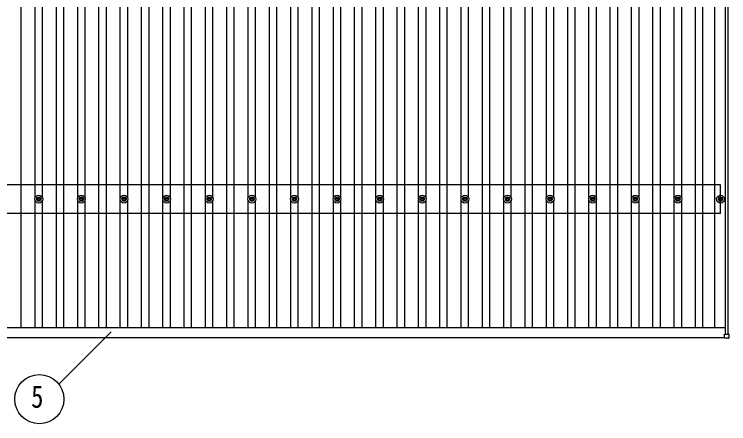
# Model space of a CAD drawing. Units: millimetres, scale not verified. Extents: x -16820 to 16820, y -11880 to 11880.
# Drawn here: x -12069 to -8716, y 2204 to 4126 of the extents above; entities that cross this region are included whole.
import ezdxf
from ezdxf.enums import TextEntityAlignment as Align

# ---------------------------------------------------------------- set-up
doc = ezdxf.new("R2010")
doc.units = ezdxf.units.MM
doc.header["$LTSCALE"] = 50
for name, color, linetype in [('0-4_YKK_13', 4, 'Continuous'), ('0-5_YKK_A1', 4, 'Continuous'), ('0-6_YKK_D', 6, 'Continuous')]:
    doc.layers.add(name, color=color, linetype=linetype)
doc.styles.add('ＭＳ ゴシック', font='')
doc.styles.get('ＭＳ ゴシック').set_extended_font_data('MS Gothic')

msp = doc.modelspace()

# ---------------------------------------------------------------- linework, layer by layer
at = {"layer": '0-4_YKK_13'}
for p, q in [((-11964.17, 3260.11), (-11959.76, 3260.11)), ((-11964.17, 3256.61), (-11959.76, 3256.61)), ((-11955.93, 3268.36), (-11955.93, 3263.95)), ((-11955.93, 3252.78), (-11955.93, 3248.37)), ((-11952.43, 3268.36), (-11952.43, 3263.95)), ((-11952.43, 3252.78), (-11952.43, 3248.37)), ((-11948.59, 3260.11), (-11944.18, 3260.11)), ((-11948.59, 3256.61), (-11944.18, 3256.61)), ((-11764.17, 3260.11), (-11759.76, 3260.11)), ((-11764.17, 3256.61), (-11759.76, 3256.61)), ((-11755.93, 3268.36), (-11755.93, 3263.95)), ((-11755.93, 3252.78), (-11755.93, 3248.37)), ((-11752.43, 3268.36), (-11752.43, 3263.95)), ((-11752.43, 3252.78), (-11752.43, 3248.37)), ((-11748.59, 3260.11), (-11744.18, 3260.11)), ((-11748.59, 3256.61), (-11744.18, 3256.61)), ((-11564.17, 3260.11), (-11559.76, 3260.11)), ((-11564.17, 3256.61), (-11559.76, 3256.61)), ((-11555.93, 3268.36), (-11555.93, 3263.95)), ((-11555.93, 3252.78), (-11555.93, 3248.37)), ((-11552.43, 3268.36), (-11552.43, 3263.95)), ((-11552.43, 3252.78), (-11552.43, 3248.37)), ((-11548.59, 3260.11), (-11544.18, 3260.11)), ((-11548.59, 3256.61), (-11544.18, 3256.61)), ((-11364.17, 3260.11), (-11359.76, 3260.11)), ((-11364.17, 3256.61), (-11359.76, 3256.61)), ((-11355.93, 3268.36), (-11355.93, 3263.95)), ((-11355.93, 3252.78), (-11355.93, 3248.37)), ((-11352.43, 3268.36), (-11352.43, 3263.95)), ((-11352.43, 3252.78), (-11352.43, 3248.37)), ((-11348.59, 3260.11), (-11344.18, 3260.11)), ((-11348.59, 3256.61), (-11344.18, 3256.61)), ((-11164.17, 3260.11), (-11159.76, 3260.11)), ((-11164.17, 3256.61), (-11159.76, 3256.61)), ((-11155.93, 3268.36), (-11155.93, 3263.95)), ((-11155.93, 3252.78), (-11155.93, 3248.37)), ((-11152.43, 3268.36), (-11152.43, 3263.95)), ((-11152.43, 3252.78), (-11152.43, 3248.37)), ((-11148.59, 3260.11), (-11144.18, 3260.11)), ((-11148.59, 3256.61), (-11144.18, 3256.61)), ((-10964.17, 3260.11), (-10959.76, 3260.11)), ((-10964.17, 3256.61), (-10959.76, 3256.61)), ((-10955.93, 3268.36), (-10955.93, 3263.95)), ((-10955.93, 3252.78), (-10955.93, 3248.37)), ((-10952.43, 3268.36), (-10952.43, 3263.95)), ((-10952.43, 3252.78), (-10952.43, 3248.37)), ((-10948.59, 3260.11), (-10944.18, 3260.11)), ((-10948.59, 3256.61), (-10944.18, 3256.61)), ((-10764.17, 3260.11), (-10759.76, 3260.11)), ((-10764.17, 3256.61), (-10759.76, 3256.61)), ((-10755.93, 3268.36), (-10755.93, 3263.95)), ((-10755.93, 3252.78), (-10755.93, 3248.37)), ((-10752.43, 3268.36), (-10752.43, 3263.95)), ((-10752.43, 3252.78), (-10752.43, 3248.37)), ((-10748.59, 3260.11), (-10744.18, 3260.11)), ((-10748.59, 3256.61), (-10744.18, 3256.61)), ((-10564.17, 3260.11), (-10559.76, 3260.11)), ((-10564.17, 3256.61), (-10559.76, 3256.61)), ((-10555.93, 3268.36), (-10555.93, 3263.95)), ((-10555.93, 3252.78), (-10555.93, 3248.37)), ((-10552.43, 3268.36), (-10552.43, 3263.95)), ((-10552.43, 3252.78), (-10552.43, 3248.37)), ((-10548.59, 3260.11), (-10544.18, 3260.11)), ((-10548.59, 3256.61), (-10544.18, 3256.61)), ((-10364.17, 3260.11), (-10359.76, 3260.11)), ((-10364.17, 3256.61), (-10359.76, 3256.61)), ((-10355.93, 3268.36), (-10355.93, 3263.95)), ((-10355.93, 3252.78), (-10355.93, 3248.37)), ((-10352.43, 3268.36), (-10352.43, 3263.95)), ((-10352.43, 3252.78), (-10352.43, 3248.37)), ((-10348.59, 3260.11), (-10344.18, 3260.11)), ((-10348.59, 3256.61), (-10344.18, 3256.61)), ((-10164.17, 3260.11), (-10159.76, 3260.11)), ((-10164.17, 3256.61), (-10159.76, 3256.61)), ((-10155.93, 3268.36), (-10155.93, 3263.95)), ((-10155.93, 3252.78), (-10155.93, 3248.37)), ((-10152.43, 3268.36), (-10152.43, 3263.95)), ((-10152.43, 3252.78), (-10152.43, 3248.37)), ((-10148.59, 3260.11), (-10144.18, 3260.11)), ((-10148.59, 3256.61), (-10144.18, 3256.61)), ((-9964.17, 3260.11), (-9959.76, 3260.11)), ((-9964.17, 3256.61), (-9959.76, 3256.61)), ((-9955.93, 3268.36), (-9955.93, 3263.95)), ((-9955.93, 3252.78), (-9955.93, 3248.37)), ((-9952.43, 3268.36), (-9952.43, 3263.95)), ((-9952.43, 3252.78), (-9952.43, 3248.37)), ((-9948.59, 3260.11), (-9944.18, 3260.11)), ((-9948.59, 3256.61), (-9944.18, 3256.61)), ((-9764.17, 3260.11), (-9759.76, 3260.11)), ((-9764.17, 3256.61), (-9759.76, 3256.61)), ((-9755.93, 3268.36), (-9755.93, 3263.95)), ((-9755.93, 3252.78), (-9755.93, 3248.37)), ((-9752.43, 3268.36), (-9752.43, 3263.95)), ((-9752.43, 3252.78), (-9752.43, 3248.37)), ((-9748.59, 3260.11), (-9744.18, 3260.11)), ((-9748.59, 3256.61), (-9744.18, 3256.61)), ((-9564.17, 3260.11), (-9559.76, 3260.11)), ((-9564.17, 3256.61), (-9559.76, 3256.61)), ((-9555.93, 3268.36), (-9555.93, 3263.95)), ((-9555.93, 3252.78), (-9555.93, 3248.37)), ((-9552.43, 3268.36), (-9552.43, 3263.95)), ((-9552.43, 3252.78), (-9552.43, 3248.37)), ((-9548.59, 3260.11), (-9544.18, 3260.11)), ((-9548.59, 3256.61), (-9544.18, 3256.61)), ((-9364.17, 3260.11), (-9359.76, 3260.11)), ((-9364.17, 3256.61), (-9359.76, 3256.61)), ((-9355.93, 3268.36), (-9355.93, 3263.95)), ((-9355.93, 3252.78), (-9355.93, 3248.37)), ((-9352.43, 3268.36), (-9352.43, 3263.95)), ((-9352.43, 3252.78), (-9352.43, 3248.37)), ((-9348.59, 3260.11), (-9344.18, 3260.11)), ((-9348.59, 3256.61), (-9344.18, 3256.61)), ((-9164.17, 3260.11), (-9159.76, 3260.11)), ((-9164.17, 3256.61), (-9159.76, 3256.61)), ((-9155.93, 3268.36), (-9155.93, 3263.95)), ((-9155.93, 3252.78), (-9155.93, 3248.37)), ((-9152.43, 3268.36), (-9152.43, 3263.95)), ((-9152.43, 3252.78), (-9152.43, 3248.37)), ((-9148.59, 3260.11), (-9144.18, 3260.11)), ((-9148.59, 3256.61), (-9144.18, 3256.61)), ((-8964.17, 3260.11), (-8959.76, 3260.11)), ((-8964.17, 3256.61), (-8959.76, 3256.61)), ((-8955.93, 3268.36), (-8955.93, 3263.95)), ((-8955.93, 3252.78), (-8955.93, 3248.37)), ((-8952.43, 3268.36), (-8952.43, 3263.95)), ((-8952.43, 3252.78), (-8952.43, 3248.37)), ((-8948.59, 3260.11), (-8944.18, 3260.11)), ((-8948.59, 3256.61), (-8944.18, 3256.61)), ((-8764.17, 3260.11), (-8759.76, 3260.11)), ((-8764.17, 3256.61), (-8759.76, 3256.61)), ((-8755.93, 3268.36), (-8755.93, 3263.95)), ((-8755.93, 3252.78), (-8755.93, 3248.37)), ((-8752.43, 3268.36), (-8752.43, 3263.95)), ((-8752.43, 3252.78), (-8752.43, 3248.37)), ((-8748.59, 3260.11), (-8744.18, 3260.11)), ((-8748.59, 3256.61), (-8744.18, 3256.61)), ((-8735.87, 2606.26), (-8735.87, 2624.26)), ((-8734.87, 2625.26), (-8716.87, 2625.26)), ((-8715.87, 2624.26), (-8715.87, 2606.26)), ((-8716.87, 2605.26), (-8734.87, 2605.26))]:
    msp.add_line(p, q, dxfattribs=at)
for centre, radius in [((-11954.18, 3258.36), 18.25), ((-11954.18, 3258.36), 10.15), ((-11954.18, 3258.36), 5.85), ((-11954.18, 3258.36), 5.25), ((-11754.18, 3258.36), 18.25), ((-11754.18, 3258.36), 10.15), ((-11754.18, 3258.36), 5.85), ((-11754.18, 3258.36), 5.25), ((-11554.18, 3258.36), 18.25), ((-11554.18, 3258.36), 10.15), ((-11554.18, 3258.36), 5.85), ((-11554.18, 3258.36), 5.25), ((-11354.18, 3258.36), 18.25), ((-11354.18, 3258.36), 10.15), ((-11354.18, 3258.36), 5.85), ((-11354.18, 3258.36), 5.25), ((-11154.18, 3258.36), 18.25), ((-11154.18, 3258.36), 10.15), ((-11154.18, 3258.36), 5.85), ((-11154.18, 3258.36), 5.25), ((-10954.18, 3258.36), 18.25), ((-10954.18, 3258.36), 10.15), ((-10954.18, 3258.36), 5.85), ((-10954.18, 3258.36), 5.25), ((-10754.18, 3258.36), 18.25), ((-10754.18, 3258.36), 10.15), ((-10754.18, 3258.36), 5.85), ((-10754.18, 3258.36), 5.25), ((-10554.18, 3258.36), 18.25), ((-10554.18, 3258.36), 10.15), ((-10554.18, 3258.36), 5.85), ((-10554.18, 3258.36), 5.25), ((-10354.18, 3258.36), 18.25), ((-10354.18, 3258.36), 10.15), ((-10354.18, 3258.36), 5.85), ((-10354.18, 3258.36), 5.25), ((-10154.18, 3258.36), 18.25), ((-10154.18, 3258.36), 10.15), ((-10154.18, 3258.36), 5.85), ((-10154.18, 3258.36), 5.25), ((-9954.18, 3258.36), 18.25), ((-9954.18, 3258.36), 10.15), ((-9954.18, 3258.36), 5.85), ((-9954.18, 3258.36), 5.25), ((-9754.18, 3258.36), 18.25), ((-9754.18, 3258.36), 10.15), ((-9754.18, 3258.36), 5.85), ((-9754.18, 3258.36), 5.25), ((-9554.18, 3258.36), 18.25), ((-9554.18, 3258.36), 10.15), ((-9554.18, 3258.36), 5.85), ((-9554.18, 3258.36), 5.25), ((-9354.18, 3258.36), 18.25), ((-9354.18, 3258.36), 10.15), ((-9354.18, 3258.36), 5.85), ((-9354.18, 3258.36), 5.25), ((-9154.18, 3258.36), 18.25), ((-9154.18, 3258.36), 10.15), ((-9154.18, 3258.36), 5.85), ((-9154.18, 3258.36), 5.25), ((-8954.18, 3258.36), 18.25), ((-8954.18, 3258.36), 10.15), ((-8954.18, 3258.36), 5.85), ((-8954.18, 3258.36), 5.25), ((-8754.18, 3258.36), 18.25), ((-8754.18, 3258.36), 10.15), ((-8754.18, 3258.36), 5.85), ((-8754.18, 3258.36), 5.25)]:
    msp.add_circle(centre, radius, dxfattribs=at)
for centre, start, end in [((-8734.87, 2624.26), 90, 180), ((-8716.87, 2624.26), 0, 90), ((-8734.87, 2606.26), 180, 270), ((-8716.87, 2606.26), 270, 0)]:
    msp.add_arc(centre, 1, start, end, dxfattribs=at)
at = {"layer": '0-5_YKK_A1'}
for p, q in [((-12036.67, 2656.55), (-12036.67, 9257.21)), ((-11871.67, 2656.55), (-11871.67, 9257.21)), ((-11836.67, 2656.55), (-11836.67, 9257.21)), ((-11671.67, 2656.55), (-11671.67, 9257.21)), ((-11636.67, 2656.55), (-11636.67, 9257.21)), ((-11471.67, 2656.55), (-11471.67, 9257.21)), ((-11436.67, 2656.55), (-11436.67, 9257.21)), ((-11271.67, 2656.55), (-11271.67, 9257.21)), ((-11236.67, 2656.55), (-11236.67, 9257.21)), ((-11071.67, 2656.55), (-11071.67, 9257.21)), ((-11036.67, 2656.55), (-11036.67, 9257.21)), ((-10871.67, 2656.55), (-10871.67, 9257.21)), ((-10836.67, 2656.55), (-10836.67, 9257.21)), ((-10671.67, 2656.55), (-10671.67, 9257.21)), ((-10636.67, 2656.55), (-10636.67, 9257.21)), ((-10471.67, 2656.55), (-10471.67, 9257.21)), ((-10436.67, 2656.55), (-10436.67, 9257.21)), ((-10271.67, 2656.55), (-10271.67, 9257.21)), ((-10236.67, 2656.55), (-10236.67, 9257.21)), ((-10071.67, 2656.55), (-10071.67, 9257.21)), ((-10036.67, 2656.55), (-10036.67, 9257.21)), ((-9871.67, 2656.55), (-9871.67, 9257.21)), ((-9836.67, 2656.55), (-9836.67, 9257.21)), ((-9671.67, 2656.55), (-9671.67, 9257.21)), ((-9636.67, 2656.55), (-9636.67, 9257.21)), ((-9471.67, 2656.55), (-9471.67, 9257.21)), ((-9436.67, 2656.55), (-9436.67, 9257.21)), ((-9271.67, 2656.55), (-9271.67, 9257.21)), ((-9236.67, 2656.55), (-9236.67, 9257.21)), ((-9071.67, 2656.55), (-9071.67, 9257.21)), ((-9036.67, 2656.55), (-9036.67, 9257.21)), ((-8871.67, 2656.55), (-8871.67, 9257.21)), ((-8836.67, 2656.55), (-8836.67, 9257.21)), ((-8780.67, 2656.55), (-8780.67, 9257.21)), ((-8731.17, 2625.26), (-8731.17, 7998.09)), ((-8719.17, 2625.26), (-8719.17, 8013.09)), ((-11971.67, 3263.54), (-11971.67, 5053.18)), ((-11936.67, 3263.54), (-11936.67, 5053.2)), ((-11771.67, 3263.54), (-11771.67, 5053.18)), ((-11736.67, 3263.54), (-11736.67, 5053.2)), ((-11571.67, 3263.54), (-11571.67, 5053.18)), ((-11536.67, 3263.54), (-11536.67, 5053.2)), ((-11371.67, 3263.54), (-11371.67, 5053.18)), ((-11336.67, 3263.54), (-11336.67, 5053.2)), ((-11171.67, 3263.54), (-11171.67, 5053.18)), ((-11136.67, 3263.54), (-11136.67, 5053.2)), ((-10971.67, 3263.54), (-10971.67, 5053.18)), ((-10936.67, 3263.54), (-10936.67, 5053.2)), ((-10771.67, 3263.54), (-10771.67, 5053.18)), ((-10736.67, 3263.54), (-10736.67, 5053.2)), ((-10571.67, 3263.54), (-10571.67, 5053.18)), ((-10536.67, 3263.54), (-10536.67, 5053.2)), ((-10371.67, 3263.54), (-10371.67, 5053.18)), ((-10336.67, 3263.54), (-10336.67, 5053.2)), ((-10171.67, 3263.54), (-10171.67, 5053.18)), ((-10136.67, 3263.54), (-10136.67, 5053.2)), ((-9971.67, 3263.54), (-9971.67, 5053.18)), ((-9936.67, 3263.54), (-9936.67, 5053.2)), ((-9771.67, 3263.54), (-9771.67, 5053.18)), ((-9736.67, 3263.54), (-9736.67, 5053.2)), ((-9571.67, 3263.54), (-9571.67, 5053.18)), ((-9536.67, 3263.54), (-9536.67, 5053.2)), ((-9371.67, 3263.54), (-9371.67, 5053.18)), ((-9336.67, 3263.54), (-9336.67, 5053.2)), ((-9171.67, 3263.54), (-9171.67, 5053.18)), ((-9136.67, 3263.54), (-9136.67, 5053.2)), ((-8971.67, 3263.54), (-8971.67, 5053.18)), ((-8936.67, 3263.54), (-8936.67, 5053.2)), ((-8754.17, 3325.36), (-14154.17, 3325.36)), ((-8754.17, 3191.36), (-8754.17, 3325.36)), ((-11971.67, 2656.55), (-11971.67, 3253.19)), ((-11936.67, 2656.55), (-11936.67, 3253.19)), ((-11771.67, 2656.55), (-11771.67, 3253.19)), ((-11736.67, 2656.55), (-11736.67, 3253.19)), ((-11571.67, 2656.55), (-11571.67, 3253.19)), ((-11536.67, 2656.55), (-11536.67, 3253.19)), ((-11371.67, 2656.55), (-11371.67, 3253.19)), ((-11336.67, 2656.55), (-11336.67, 3253.19)), ((-11171.67, 2656.55), (-11171.67, 3253.19)), ((-11136.67, 2656.55), (-11136.67, 3253.19)), ((-10971.67, 2656.55), (-10971.67, 3253.19)), ((-10936.67, 2656.55), (-10936.67, 3253.19)), ((-10771.67, 2656.55), (-10771.67, 3253.19)), ((-10736.67, 2656.55), (-10736.67, 3253.19)), ((-10571.67, 2656.55), (-10571.67, 3253.19)), ((-10536.67, 2656.55), (-10536.67, 3253.19)), ((-10371.67, 2656.55), (-10371.67, 3253.19)), ((-10336.67, 2656.55), (-10336.67, 3253.19)), ((-10171.67, 2656.55), (-10171.67, 3253.19)), ((-10136.67, 2656.55), (-10136.67, 3253.19)), ((-9971.67, 2656.55), (-9971.67, 3253.19)), ((-9936.67, 2656.55), (-9936.67, 3253.19)), ((-9771.67, 2656.55), (-9771.67, 3253.19)), ((-9736.67, 2656.55), (-9736.67, 3253.19)), ((-9571.67, 2656.55), (-9571.67, 3253.19)), ((-9536.67, 2656.55), (-9536.67, 3253.19)), ((-9371.67, 2656.55), (-9371.67, 3253.19)), ((-9336.67, 2656.55), (-9336.67, 3253.19)), ((-9171.67, 2656.55), (-9171.67, 3253.19)), ((-9136.67, 2656.55), (-9136.67, 3253.19)), ((-8971.67, 2656.55), (-8971.67, 3253.19)), ((-8936.67, 2656.55), (-8936.67, 3253.19)), ((-8754.17, 3191.36), (-14154.17, 3191.36)), ((-14177.17, 2656.55), (-8731.17, 2656.55)), ((-14172.47, 2608.56), (-8735.87, 2608.56))]:
    msp.add_line(p, q, dxfattribs=at)
at = {"layer": '0-6_YKK_D'}
msp.add_line((-11860.31, 2389.91), (-11614.97, 2635.25), dxfattribs=at)
msp.add_circle((-11951.59, 2319.63), 115.2, dxfattribs=at)

# ---------------------------------------------------------------- texts
at = {"layer": '0-6_YKK_D', "style": 'ＭＳ ゴシック', "width": 0.8}
msp.add_text('5', height=105.6, dxfattribs=at).set_placement((-11989.99, 2247.63), align=Align.BOTTOM_LEFT)

doc.saveas('drawing.dxf')
